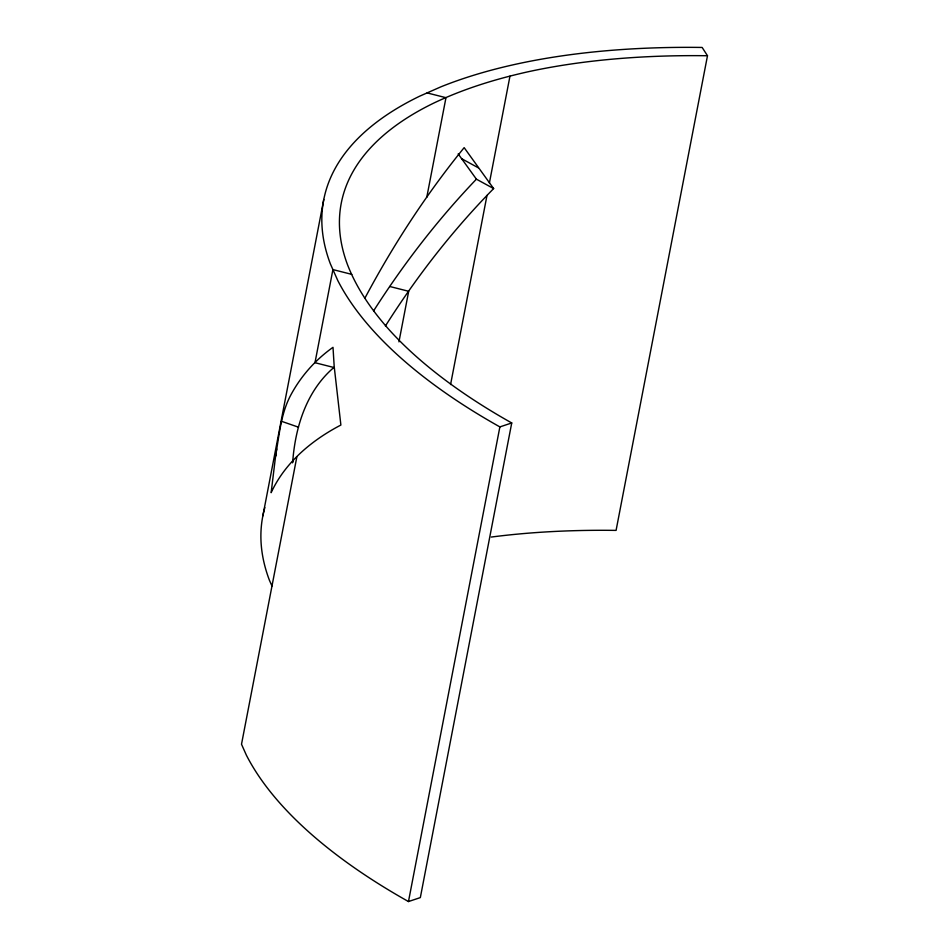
<?xml version="1.0" encoding="UTF-8"?>
<svg xmlns="http://www.w3.org/2000/svg" width="949" height="949" viewBox="0 0 949 949"><rect width="100%" height="100%" fill="white"/><g stroke="black" fill="none" stroke-linecap="round" stroke-linejoin="round"><path stroke-width="1.42" d="M275.518 456.718L276.705 448.972M275.732 454.962L271.141 492.697C285.032 462.495 311.865 440.146 340.881 425.045L334.19 366.444L333.004 347.322C315.531 359.707 300.963 376.101 290.833 394.974C280.892 413.503 279.35 434.642 275.732 454.962L275.673 455.235M292.79 460.645L292.553 462.626L292.79 460.645C295.59 426.148 306.776 390.644 333.858 367.488L314.985 362.708L332.921 269.587L351.782 274.368M262.849 515.912L323.787 199.48M296.883 456.694L241.509 744.241L246.384 755.19A553.848 239.314 10.9 0 0 408.473 901.55L420.336 897.6L511.736 422.957A535.983 231.592 10.9 0 1 389.47 330.122C372.257 310.833 357.156 289.35 347.678 265.151A535.983 231.592 10.9 0 1 434.179 102.883C463.753 88.85 495.176 79.17 527.075 71.994A535.983 231.592 10.9 0 1 707.491 55.742L616.079 530.396A535.983 231.592 10.9 0 0 491.274 537.051M398.948 341.865L408.687 291.284L389.814 286.503M426.777 197.309L445.971 97.688L427.097 92.919M450.573 384.547L486.991 195.435M489.399 182.967L509.957 76.193M408.473 901.55L499.874 426.908A553.848 239.314 10.9 0 1 337.785 280.536L330.359 263.834A553.848 239.314 10.9 0 1 419.731 96.157L441.095 86.75A553.848 239.314 10.9 0 1 702.153 47.45L707.491 55.742M364.879 298.2C393.159 245.032 426.148 194.379 464.156 147.641L493.634 188.578C452.697 230.251 416.587 276.657 385.401 326.029M373.633 310.833C403.61 263.846 437.869 219.456 476.41 179.171L493.634 188.578M499.874 426.908L511.736 422.957M281.438 421.273L298.461 427.18M461.487 158.613L478.237 167.759M476.41 179.171L458.177 153.892M271.983 586.019L269.421 580.266A553.848 239.314 10.9 0 1 264.842 507.596"/></g></svg>
